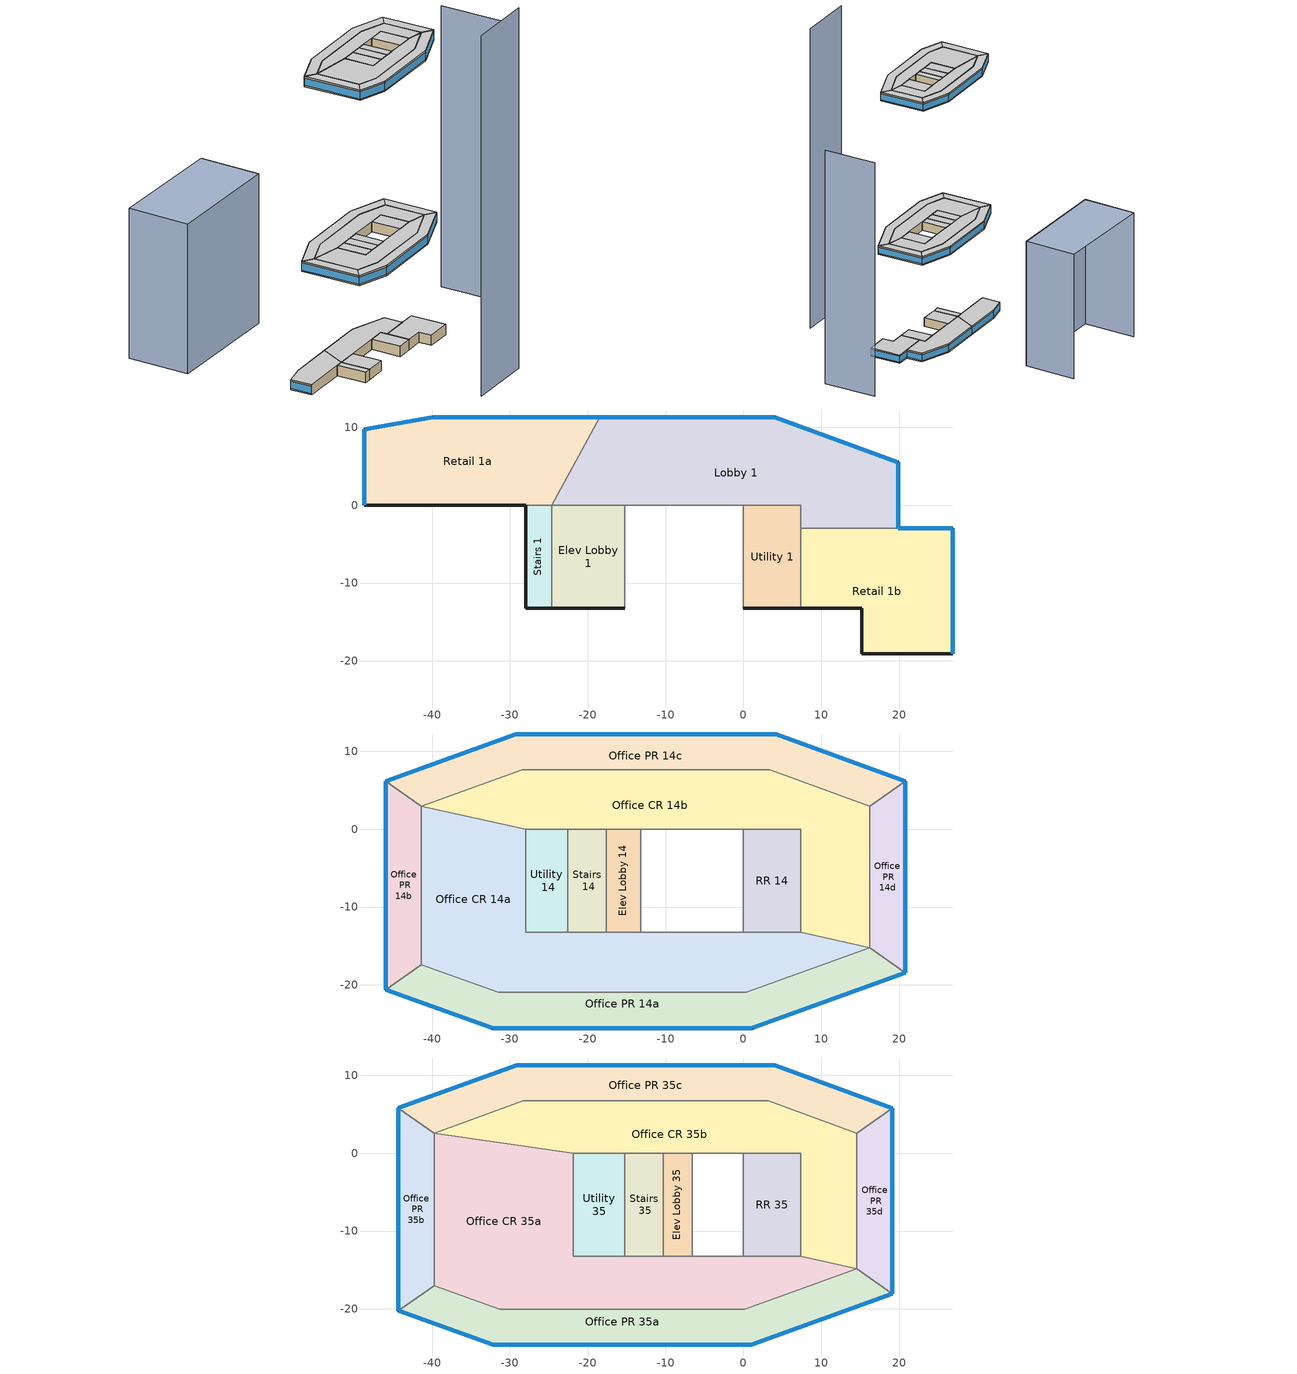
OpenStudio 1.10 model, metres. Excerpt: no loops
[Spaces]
Retail 1b
 floor ground (ExtSlabCarpet 4in ClimateZone 1-8): 26.89,-2.97 26.89,-19.11 15.21,-19.11 15.21,-13.26 7.38,-13.26 7.38,-2.97 z0
 wall outside: 7.38,-13.26 15.21,-13.26 15.21,-19.11 26.89,-19.11 26.89,-2.97 19.88,-2.97 z0:4.57
 wall to Utility 1: 7.38,-2.97 7.38,-13.26 z0:4.57
 wall to Lobby 1: 19.88,-2.97 7.38,-2.97 z0:4.57
 window: 26.89,-19.09 26.89,-3 z0.6:3.81; 26.86,-2.97 19.91,-2.97 z0.59:3.81
 ceiling adiabatic (Interior Ceiling): 26.89,-19.11 26.89,-2.97 7.38,-2.97 7.38,-13.26 15.21,-13.26 15.21,-19.11 z4.57
Stairs 1
 floor ground (ExtSlabCarpet 4in ClimateZone 1-8): -24.6,0 -24.6,-13.26 -27.98,-13.26 -27.98,0 z0
 wall outside (Interior Wall): -27.98,0 -27.98,-13.26 z0:4.57
 wall outside: -27.98,-13.26 -24.6,-13.26 z0:4.57
 wall to Retail 1a: -24.6,0 -27.98,0 z0:4.57
 wall to Elev Lobby 1: -24.6,-13.26 -24.6,0 z0:4.57
 ceiling adiabatic (Interior Ceiling): -24.6,-13.26 -24.6,0 -27.98,0 -27.98,-13.26 z4.57
Elev Lobby 1
 floor ground: -15.26,0 -15.26,-13.26 -24.6,-13.26 -24.6,0 z0
 wall outside: -24.6,-13.26 -15.26,-13.26 z0:4.57
 wall to Lobby 1: -15.26,0 -24.6,0 z0:4.57
 wall adiabatic (Interior Wall): -15.26,-13.26 -15.26,0 z0:4.57
 ceiling adiabatic (Interior Ceiling): -24.6,-13.26 -15.26,-13.26 -15.26,0 -24.6,0 z4.57
Utility 1
 floor ground: 7.38,0 7.38,-13.26 0,-13.26 0,0 z0
 wall outside: 0,-13.26 7.38,-13.26 z0:4.57
 wall adiabatic (Interior Wall): 0,0 0,-13.26 z0:4.57
 wall to Lobby 1: 7.38,-2.97 7.38,0 0,0 z0:4.57
 ceiling adiabatic (Interior Ceiling): 7.38,-13.26 7.38,0 0,0 0,-13.26 z4.57
Lobby 1
 floor ground: 4.01,11.33 19.88,5.51 19.88,-2.97 7.38,-2.97 7.38,0 -24.6,0 -18.49,11.33 z0
 wall outside: 19.88,-2.97 19.88,5.51 4.01,11.33 -18.49,11.33 z0:4.57
 wall adiabatic (Interior Wall): -15.26,0 0,0 z0:4.57
 wall to Retail 1a: -18.49,11.33 -24.6,0 z0:4.57
 window: 19.88,-2.95 19.88,5.49 z0.59:3.81; 3.98,11.33 -18.46,11.33 / 19.86,5.52 4.03,11.32 z0.6:3.81
 ceiling adiabatic (Interior Ceiling): 19.88,-2.97 19.88,5.51 4.01,11.33 -18.49,11.33 -24.6,0 7.38,0 7.38,-2.97 z4.57
Retail 1a
 floor ground: -18.49,11.33 -24.6,0 -48.72,0 -48.72,9.78 -39.9,11.33 z0
 wall outside: -18.49,11.33 -39.9,11.33 -48.72,9.78 -48.72,0 -27.98,0 z0:4.57
 window: -39.93,11.32 -48.69,9.79 / -48.72,9.76 -48.72,0.03 z0.59:3.81; -18.52,11.33 -39.88,11.33 z0.6:3.81
 ceiling adiabatic (Interior Ceiling): -24.6,0 -18.49,11.33 -39.9,11.33 -48.72,9.78 -48.72,0 z4.57
Office PR 14a
 floor adiabatic (Interior Floor): 16.22,-15.23 20.8,-18.44 1.16,-25.54 -32.3,-25.54 -45.97,-20.6 -41.4,-17.39 -31.5,-20.97 0.36,-20.97 z52.73
 wall outside: -45.97,-20.6 -32.3,-25.54 1.16,-25.54 20.8,-18.44 z52.73:57.3
 wall to Office PR 14b: -41.4,-17.39 -45.97,-20.6 z52.73:57.3
 wall to Office CR 14a: 16.22,-15.23 0.36,-20.97 -31.5,-20.97 -41.4,-17.39 z52.73:57.3
 wall to Office PR 14d: 20.8,-18.44 16.22,-15.23 z52.73:57.3
 window: -32.28,-25.54 1.14,-25.54 z53.34:56.54; -45.95,-20.6 -32.33,-25.53 / 1.19,-25.53 20.77,-18.45 z53.33:56.54
 ceiling adiabatic (Interior Ceiling): 1.16,-25.54 20.8,-18.44 16.22,-15.23 0.36,-20.97 -31.5,-20.97 -41.4,-17.39 -45.97,-20.6 -32.3,-25.54 z57.3
Office CR 14a
 floor adiabatic (Interior Floor): -41.4,2.98 -27.98,0 -27.98,-13.26 7.38,-13.26 16.22,-15.23 0.36,-20.97 -31.5,-20.97 -41.4,-17.39 z52.73
 wall to Office CR 14b: 16.22,-15.23 7.38,-13.26 / -27.98,0 -41.4,2.98 z52.73:57.3
 wall to Office PR 14b: -41.4,2.98 -41.4,-17.39 z52.73:57.3
 wall to Utility 14: -22.57,-13.26 -27.98,-13.26 -27.98,0 z52.73:57.3
 wall to Stairs 14: -17.62,-13.26 -22.57,-13.26 z52.73:57.3
 wall to Elev Lobby 14 (Interior Wall): -13.18,-13.26 -17.62,-13.26 z52.73:57.3
 wall to RR 14 (Interior Wall): 7.38,-13.26 0,-13.26 z52.73:57.3
 wall adiabatic (Interior Wall): 0,-13.26 -13.18,-13.26 z52.73:57.3
 ceiling adiabatic (Interior Ceiling): 0.36,-20.97 16.22,-15.23 7.38,-13.26 -27.98,-13.26 -27.98,0 -41.4,2.98 -41.4,-17.39 -31.5,-20.97 z57.3
Office PR 14b
 floor adiabatic (Interior Floor): -45.96,6.19 -41.4,2.98 -41.4,-17.39 -45.97,-20.6 z52.73
 wall outside: -45.96,6.19 -45.97,-20.6 z52.73:57.3
 wall to Office PR 14c: -41.4,2.98 -45.96,6.19 z52.73:57.3
 window: -45.96,6.17 -45.97,-20.57 z53.34:56.54
 ceiling adiabatic (Interior Ceiling): -45.97,-20.6 -41.4,-17.39 -41.4,2.98 -45.96,6.19 z57.3
Office PR 14d
 floor adiabatic (Interior Floor): 20.8,6.15 20.8,-18.44 16.22,-15.23 16.22,2.96 z52.73
 wall outside: 20.8,-18.44 20.8,6.15 z52.73:57.3
 wall to Office PR 14c: 20.8,6.15 16.22,2.96 z52.73:57.3
 wall to Office CR 14b: 16.22,2.96 16.22,-15.23 z52.73:57.3
 window: 20.8,-18.41 20.8,6.13 z53.34:56.54
 ceiling adiabatic (Interior Ceiling): 20.8,-18.44 20.8,6.15 16.22,2.96 16.22,-15.23 z57.3
Office CR 14b
 floor adiabatic (Interior Floor): 3.36,7.67 16.22,2.96 16.22,-15.23 7.38,-13.26 7.38,0 -27.98,0 -41.4,2.98 -28.45,7.67 z52.73
 wall to RR 14: 0,0 7.38,0 7.38,-13.26 z52.73:57.3
 wall adiabatic (Interior Wall): -13.18,0 0,0 z52.73:57.3
 wall to Elev Lobby 14: -17.62,0 -13.18,0 z52.73:57.3
 wall to Stairs 14: -22.57,0 -17.62,0 z52.73:57.3
 wall to Utility 14: -27.98,0 -22.57,0 z52.73:57.3
 wall to Office PR 14c: 16.22,2.96 3.36,7.67 -28.45,7.67 -41.4,2.98 z52.73:57.3
 ceiling adiabatic (Interior Ceiling): 16.22,-15.23 16.22,2.96 3.36,7.67 -28.45,7.67 -41.4,2.98 -27.98,0 7.38,0 7.38,-13.26 z57.3
Utility 14
 floor adiabatic (Interior Floor): -22.57,0 -22.57,-13.26 -27.98,-13.26 -27.98,0 z52.73
 wall to Stairs 14 (Interior Wall): -22.57,-13.26 -22.57,0 z52.73:57.3
 ceiling adiabatic (Interior Ceiling): -22.57,-13.26 -22.57,0 -27.98,0 -27.98,-13.26 z57.3
Stairs 14
 floor adiabatic (Interior Floor): -17.62,0 -17.62,-13.26 -22.57,-13.26 -22.57,0 z52.73
 wall to Elev Lobby 14 (Interior Wall): -17.62,-13.26 -17.62,0 z52.73:57.3
 ceiling adiabatic (Interior Ceiling): -17.62,-13.26 -17.62,0 -22.57,0 -22.57,-13.26 z57.3
Elev Lobby 14
 floor adiabatic (Interior Floor): -13.18,0 -13.18,-13.26 -17.62,-13.26 -17.62,0 z52.73
 wall adiabatic (Interior Wall): -13.18,-13.26 -13.18,0 z52.73:57.3
 ceiling adiabatic (Interior Ceiling): -17.62,-13.26 -13.18,-13.26 -13.18,0 -17.62,0 z57.3
RR 14
 floor adiabatic (Interior Wall): 7.38,0 7.38,-13.26 0,-13.26 0,0 z52.73
 wall adiabatic (Interior Wall): 0,0 0,-13.26 z52.73:57.3
 ceiling adiabatic (Interior Ceiling): 7.38,-13.26 7.38,0 0,0 0,-13.26 z57.3
Office PR 14c
 floor adiabatic (Interior Floor): 4.17,12.24 20.8,6.15 16.22,2.96 3.36,7.67 -28.45,7.67 -41.4,2.98 -45.96,6.19 -29.25,12.24 z52.73
 wall outside: 20.8,6.15 4.17,12.24 -29.25,12.24 -45.96,6.19 z52.73:57.3
 window: 4.15,12.24 -29.23,12.24 z53.34:56.54; -29.28,12.23 -45.94,6.2 / 20.77,6.16 4.19,12.23 z53.33:56.54
 ceiling adiabatic (Interior Ceiling): 16.22,2.96 20.8,6.15 4.17,12.24 -29.25,12.24 -45.96,6.19 -41.4,2.98 -28.45,7.67 3.36,7.67 z57.3
Office PR 35a
 floor adiabatic (Interior Floor): 14.58,-14.85 19.15,-18.06 1,-24.63 -32.14,-24.63 -44.33,-20.22 -39.76,-17.01 -31.34,-20.05 0.2,-20.05 z135.03
 wall outside: -44.33,-20.22 -32.14,-24.63 1,-24.63 19.15,-18.06 z135.03:139.6
 wall to Office PR 35b: -39.76,-17.01 -44.33,-20.22 z135.03:139.6
 wall to Office CR 35a: 14.58,-14.85 0.2,-20.05 -31.34,-20.05 -39.76,-17.01 z135.03:139.6
 wall to Office PR 35d: 19.15,-18.06 14.58,-14.85 z135.03:139.6
 window: -32.12,-24.63 0.98,-24.63 / 1.03,-24.62 19.13,-18.07 / -44.31,-20.22 -32.17,-24.62 z135.63:138.84
 ceiling adiabatic (Interior Ceiling): 1,-24.63 19.15,-18.06 14.58,-14.85 0.2,-20.05 -31.34,-20.05 -39.76,-17.01 -44.33,-20.22 -32.14,-24.63 z139.6
Office PR 35b
 floor adiabatic (Interior Floor): -44.33,5.81 -39.76,2.6 -39.76,-17.01 -44.33,-20.22 z135.03
 wall outside: -44.33,5.81 -44.33,-20.22 z135.03:139.6
 wall to Office PR 35c: -39.76,2.6 -44.33,5.81 z135.03:139.6
 wall to Office CR 35a: -39.76,-17.01 -39.76,2.6 z135.03:139.6
 window: -44.33,5.78 -44.33,-20.19 z135.63:138.84
 ceiling adiabatic (Interior Ceiling): -44.33,-20.22 -39.76,-17.01 -39.76,2.6 -44.33,5.81 z139.6
Office CR 35a
 floor adiabatic (Interior Floor): -39.76,2.6 -21.86,0 -21.86,-13.26 7.38,-13.26 14.58,-14.85 0.2,-20.05 -31.34,-20.05 -39.76,-17.01 z135.03
 wall to Utility 35: -15.25,-13.26 -21.86,-13.26 -21.86,0 z135.03:139.6
 wall to Stairs 35: -10.3,-13.26 -15.25,-13.26 z135.03:139.6
 wall to Elev Lobby 35 (Interior Wall): -6.56,-13.26 -10.3,-13.26 z135.03:139.6
 wall to Office CR 35b: 14.58,-14.85 7.38,-13.26 / -21.86,0 -39.76,2.6 z135.03:139.6
 wall adiabatic (Interior Wall): 0,-13.26 -6.56,-13.26 z135.03:139.6
 wall to RR 35 (Interior Wall): 7.38,-13.26 0,-13.26 z135.03:139.6
 ceiling adiabatic (Interior Ceiling): 0.2,-20.05 14.58,-14.85 7.38,-13.26 -21.86,-13.26 -21.86,0 -39.76,2.6 -39.76,-17.01 -31.34,-20.05 z139.6
Office PR 35d
 floor adiabatic (Interior Floor): 19.15,5.78 19.15,-18.06 14.58,-14.85 14.58,2.59 z135.03
 wall outside: 19.15,-18.06 19.15,5.78 z135.03:139.6
 wall to Office CR 35b: 14.58,2.59 14.58,-14.85 z135.03:139.6
 wall to Office PR 35c: 19.15,5.78 14.58,2.59 z135.03:139.6
 window: 19.15,-18.04 19.15,5.75 z135.63:138.84
 ceiling adiabatic (Interior Ceiling): 19.15,-18.06 19.15,5.78 14.58,2.59 14.58,-14.85 z139.6
Office CR 35b
 floor adiabatic (Interior Floor): 3.2,6.76 14.58,2.59 14.58,-14.85 7.38,-13.26 7.38,0 -21.86,0 -39.76,2.6 -28.29,6.76 z135.03
 wall to RR 35: 0,0 7.38,0 7.38,-13.26 z135.03:139.6
 wall adiabatic (Interior Wall): -6.56,0 0,0 z135.03:139.6
 wall to Elev Lobby 35: -10.3,0 -6.56,0 z135.03:139.6
 wall to Stairs 35 (Interior Wall): -15.25,0 -10.3,0 z135.03:139.6
 wall to Office PR 35c: 14.58,2.59 3.2,6.76 -28.29,6.76 -39.76,2.6 z135.03:139.6
 wall to Utility 35 (Interior Wall): -21.86,0 -15.25,0 z135.03:139.6
 ceiling adiabatic (Interior Ceiling): 14.58,-14.85 14.58,2.59 3.2,6.76 -28.29,6.76 -39.76,2.6 -21.86,0 -10.31,0 -10.3,0 7.38,0 7.38,-13.26 z139.6
Utility 35
 floor adiabatic (Interior Floor): -21.86,0 -15.25,-0.01 -15.25,-13.26 -21.86,-13.26 z135.03
 wall to Stairs 35: -15.25,-13.26 -15.25,-0.01 z135.03:139.6
 ceiling adiabatic (Interior Ceiling): -15.25,-13.26 -15.25,-0.01 -21.86,0 -21.86,-13.26 z139.6
Stairs 35
 floor adiabatic (Interior Floor): -10.3,0 -10.3,-13.26 -15.25,-13.26 -15.25,-0.01 z135.03
 wall outside: -10.3,0,139.6 -10.3,0,135.03 -10.31,0,139.6
 wall to Elev Lobby 35: -10.3,-13.26 -10.3,0 z135.03:139.6
 ceiling adiabatic (Interior Ceiling): -10.3,-13.26 -10.3,0 -15.25,-0.01 -15.25,-13.26 z139.6
Elev Lobby 35
 floor adiabatic (Interior Floor): -6.56,0 -6.56,-13.26 -10.3,-13.26 -10.3,0 z135.03
 wall adiabatic (Interior Wall): -6.56,-13.26 -6.56,0 z135.03:139.6
 ceiling adiabatic (Interior Ceiling): -10.3,-13.26 -6.56,-13.26 -6.56,0 -10.3,0 z139.6
RR 35
 floor adiabatic (Interior Floor): 0,0 7.38,0 7.38,-13.26 0,-13.26 z135.03
 wall adiabatic (Interior Wall): 0,0 0,-13.26 z135.03:139.6
 ceiling adiabatic (Interior Ceiling): 7.38,-13.26 7.38,0 0,0 0,-13.26 z139.6
Office PR 35c
 floor adiabatic (Interior Floor): 4.01,11.33 19.15,5.78 14.58,2.59 3.2,6.76 -28.29,6.76 -39.76,2.6 -44.33,5.81 -29.09,11.33 z135.03
 wall outside: 19.15,5.78 4.01,11.33 -29.09,11.33 -44.33,5.81 z135.03:139.6
 window: 3.98,11.33 -29.07,11.33 / -29.12,11.32 -44.31,5.82 / 19.13,5.79 4.03,11.32 z135.63:138.84
 ceiling adiabatic (Interior Ceiling): 14.58,2.59 19.15,5.78 4.01,11.33 -29.09,11.33 -44.33,5.81 -39.76,2.6 -28.29,6.76 3.2,6.76 z139.6
shading: -15.45,-59.95 14.32,-60.19 z0:161.54; 64.48,-23.1 64.48,4.54 z0:125.88; -0.64,78.89 -1.59,51.66 / -1.59,51.66 -56.53,53.09 / -56.53,53.09 -55.56,80.82 z0:67.06; -55.56,80.82 -0.64,78.89 -1.59,51.66 -56.53,53.09 z67.06
[Building]
Building 1: North Axis {deg}=45; Nominal Floor to Floor Height {m}=3; Space Type=90.1-2007 - Office - OpenOffice; Default Construction Set=90.1-2007 - CZ5 - Office; Default Schedule Set=90.1-2007 - Office - OpenOffice Schedule Set; Standards Building Type=Office
[ClimateZones]
Climate Zone Institution Name 1=ASHRAE; Climate Zone Document Name 1=ANSI/ASHRAE Standard 169; Climate Zone Document Year 1=2006; Climate Zone Value 1=5B; Climate Zone Institution Name 2=CEC; Climate Zone Document Name 2=California Climate Zone Descriptions; Climate Zone Document Year 2=1995
[Site]
Denver Intl Ap: Latitude {deg}=39.83; Longitude {deg}=-104.65; Time Zone {hr}=-7; Elevation {m}=1650
[SizingPeriod:DesignDay] Sky Clearness=0; Rain Indicator=0; Snow Indicator=0; Day of Month=21; Daylight Saving Time Indicator=0; Dry-Bulb Temperature Range Modifier Type=DefaultMultipliers
Name | Maximum Dry-Bulb Temperature {C} | Daily Dry-Bulb Temperature Range {deltaC} | Humidity Indicating Conditions at Maximum Dry-Bulb {BasedOnField A3} | Barometric Pressure {Pa} | Wind Speed {m/s} | Wind Direction {deg} | Month | Day Type | Humidity Indicating Type | Solar Model Indicator | ASHRAE Taub | ASHRAE Taud
Denver Centennial  Golden   N Ann Hum_n 99.6% Condns DP=>MCDB | -10.9 | 0 | -21.6 | 81198 | 3 | 340 | 12 | WinterDesignDay | Dewpoint | ASHRAEClearSky
Denver Centennial  Golden   N Ann Clg .4% Condns WB=>MDB | 27.3 | 15.2 | 18.4 | 81198 | 4.9 | 0 | 7 | SummerDesignDay | Wetbulb | ASHRAETau | 0.424 | 2.025
Denver Centennial  Golden   N Ann Htg Wind 99.6% Condns WS=>MCDB | 3.9 | 0 | 3.9 | 81198 | 12.2 | 340 | 12 | WinterDesignDay | Wetbulb | ASHRAEClearSky
Denver Centennial  Golden   N Ann Clg .4% Condns Enth=>MDB | 27.3 | 15.2 | 59700 | 81198 | 4.9 | 0 | 7 | SummerDesignDay | Enthalpy | ASHRAETau | 0.424 | 2.025
Denver Centennial  Golden   N Ann Htg 99.6% Condns DB | -18.8 | 0 | -18.8 | 81198 | 3 | 340 | 12 | WinterDesignDay | Wetbulb | ASHRAEClearSky
Denver Centennial  Golden   N Ann Clg .4% Condns DB=>MWB | 33 | 15.2 | 15.7 | 81198 | 4.9 | 0 | 7 | SummerDesignDay | Wetbulb | ASHRAETau | 0.424 | 2.025
Denver Centennial  Golden   N Ann Clg .4% Condns DP=>MDB | 20.2 | 15.2 | 16.1 | 81198 | 4.9 | 0 | 7 | SummerDesignDay | Dewpoint | ASHRAETau | 0.424 | 2.025
Denver Intl Ap Ann Clg .4% Condns WB=>MDB | 27.3 | 15.2 | 18.3 | 83011 | 4.2 | 80 | 7 | SummerDesignDay | Wetbulb | ASHRAETau | 0.424 | 2.012
Denver Intl Ap Ann Htg Wind 99.6% Condns WS=>MCDB | 1.8 | 0 | 1.8 | 83011 | 14.1 | 160 | 12 | WinterDesignDay | Wetbulb | ASHRAEClearSky
Denver Intl Ap Ann Clg .4% Condns DP=>MDB | 19.9 | 15.2 | 16 | 83011 | 4.2 | 80 | 7 | SummerDesignDay | Dewpoint | ASHRAETau | 0.424 | 2.012
Denver Intl Ap Ann Htg 99.6% Condns DB | -17.4 | 0 | -17.4 | 83011 | 3.3 | 160 | 12 | WinterDesignDay | Wetbulb | ASHRAEClearSky
Denver Intl Ap Ann Clg .4% Condns Enth=>MDB | 27 | 15.2 | 58300 | 83011 | 4.2 | 80 | 7 | SummerDesignDay | Enthalpy | ASHRAETau | 0.424 | 2.012
Denver Intl Ap Ann Clg .4% Condns DB=>MWB | 34.6 | 15.2 | 15.7 | 83011 | 4.2 | 80 | 7 | SummerDesignDay | Wetbulb | ASHRAETau | 0.424 | 2.012
Denver Intl Ap Ann Hum_n 99.6% Condns DP=>MCDB | -11.7 | 0 | -21.5 | 83011 | 3.3 | 160 | 12 | WinterDesignDay | Dewpoint | ASHRAEClearSky
[DefaultSurfaceConstructions]
Name | Floor Construction | Wall Construction | Roof Ceiling Construction
ASHRAE 90.1 Const 5B; ASHRAE 90.1 Const 5B 2 | ExtSlabCarpet 4in ClimateZone 1-8 | 90.1-2007 Nonres 5B Ext Wall Steel-Framed | 90.1-2007 Nonres 5B Roof IEAD
Default Surface Constructions 263 | Interior Floor | Interior Wall | Interior Ceiling
[Construction]
ExtSlabCarpet 4in ClimateZone 1-8: MAT-CC05 4 HW CONCRETE, CP02 CARPET PAD
Interior Floor: F16 Acoustic tile, F05 Ceiling air space resistance, M11 100mm lightweight concrete, CP02 CARPET PAD 1
Interior Wall: G01a 19mm gypsum board, F04 Wall air space resistance, G01a 19mm gypsum board
Interior Ceiling: M11 100mm lightweight concrete, F05 Ceiling air space resistance, F16 Acoustic tile
Exterior Door: F08 Metal surface, I01 25mm insulation board
Interior Window: Clear 3mm
90.1-2007 Nonres 5B Roof IEAD: Roof Membrane, Roof Insulation [14], Metal Decking
90.1-2007 Nonres 5B Ext Wall Steel-Framed: MAT-SHEATH, Wall Insulation [10], 1/2IN Gypsum
90.1-2007 Nonres 5B Window Metal framing curtainwall-storefront: Proposed Glz
[Material] Thermal Absorptance=0.9
Name | Roughness | Thickness {m} | Conductivity {W/m-K} | Density {kg/m3} | Specific Heat {J/kg-K} | Solar Absorptance | Visible Absorptance
MAT-CC05 4 HW CONCRETE | Rough | 0.1016 | 1.311 | 2240 | 836.8 | 0.85 | 0.85
1/2IN Gypsum | Smooth | 0.0127 | 0.16 | 784.9 | 830 | 0.4 | 0.4
Roof Membrane | VeryRough | 0.0095 | 0.16 | 1121.29 | 1460 | 0.7 | 0.7
Metal Decking | MediumSmooth | 0.0015 | 45.006 | 7680 | 418.4 | 0.6 | 0.7
F16 Acoustic tile | MediumSmooth | 0.0191 | 0.06 | 368 | 590 | 0.3 | 0.3
M11 100mm lightweight concrete | MediumRough | 0.1016 | 0.53 | 1280 | 840 | 0.5 | 0.5
G01a 19mm gypsum board | MediumSmooth | 0.019 | 0.16 | 800 | 1090 | 0.4 | 0.4
F08 Metal surface | Smooth | 0.0008 | 45.28 | 7824 | 500 | 0.7 | 0.7
I01 25mm insulation board | MediumRough | 0.0254 | 0.03 | 43 | 1210 | 0.6 | 0.6
Roof Insulation [14] | MediumRough | 0.167335 | 0.049 | 265 | 836.8 | 0.7 | 0.7
Wall Insulation [10] | MediumRough | 0.0971136 | 0.045 | 265 | 836.8 | 0.7 | 0.7
[Material:NoMass] Roughness=Smooth; Thermal Resistance {m2-K/W}=0.1; Thermal Absorptance=0.9
Name | Solar Absorptance | Visible Absorptance
CP02 CARPET PAD; CP02 CARPET PAD 1 | 0.8 | 0.8
MAT-SHEATH | 0.7 | 0.7
[Material:AirGap]
Name | Thermal Resistance {m2-K/W}
F05 Ceiling air space resistance | 0.18
F04 Wall air space resistance | 0.15
[WindowMaterial:Glazing]
Clear 3mm: Optical Data Type=SpectralAverage; Thickness {m}=0.003; Solar Transmittance at Normal Incidence=0.837; Front Side Solar Reflectance at Normal Incidence=0.075; Back Side Solar Reflectance at Normal Incidence=0; Visible Transmittance at Normal Incidence=0.898; Front Side Visible Reflectance at Normal Incidence=0.081; Back Side Visible Reflectance at Normal Incidence=0; Infrared Transmittance at Normal Incidence=0; Front Side Infrared Hemispherical Emissivity=0.84; Back Side Infrared Hemispherical Emissivity=0.84; Conductivity {W/m-K}=0.9; Dirt Correction Factor for Solar and Visible Transmittance=1; Solar Diffusing=No
[DefaultConstructionSet]
90.1-2007 - CZ5 - Office: Default Exterior Surface Constructions=ASHRAE 90.1 Const 5B 2; Default Interior Surface Constructions=Default Surface Constructions 263; Default Ground Contact Surface Constructions=ASHRAE 90.1 Const 5B; Default Exterior SubSurface Constructions=Window 2; Default Interior SubSurface Constructions=Default Sub Surface Constructions 176
[WindowMaterial:SimpleGlazingSystem]
Proposed Glz: U-Factor {W/m2-K}=1.41957; Solar Heat Gain Coefficient=0.33; Visible Transmittance=0.42
[DefaultSubSurfaceConstructions]
Name | Fixed Window Construction | Door Construction | Tubular Daylight Dome Construction | Tubular Daylight Diffuser Construction
Default Sub Surface Constructions 176
Window 2 | 90.1-2007 Nonres 5B Window Metal framing curtainwall-storefront | Exterior Door | Interior Window | Interior Window
[DesignSpecification:OutdoorAir] Outdoor Air Method=Sum
Name | Outdoor Air Flow per Floor Area {m3/s-m2} | Outdoor Air Flow per Person {m3/s-person} | Outdoor Air Flow Rate {m3/s}
90.1-2007 - Office - Restroom Ventilation; 90.1-2007 - Office - Stair Ventilation | 0.0003048
90.1-2007 - Office - OpenOffice Ventilation; 90.1-2007 - Office - Lobby Ventilation | 0.0003048 | 0.00873103 | 0
90.1-2007 - Office - Elec/MechRoom Ventilation | 0.0006096
[ThermostatSetpoint:DualSetpoint]
Name | Heating Setpoint Temperature Schedule | Cooling Setpoint Temperature Schedule
Thermostat Setpoint Dual Setpoint 1; Thermostat Setpoint Dual Setpoint 2; Thermostat Setpoint Dual Setpoint 3; Thermostat Setpoint Dual Setpoint 4; Thermostat Setpoint Dual Setpoint 5; Thermostat Setpoint Dual Setpoint 6; Thermostat Setpoint Dual Setpoint 7; Thermostat Setpoint Dual Setpoint 8; Thermostat Setpoint Dual Setpoint 9; Thermostat Setpoint Dual Setpoint 10; Thermostat Setpoint Dual Setpoint 11; Thermostat Setpoint Dual Setpoint 12; Thermostat Setpoint Dual Setpoint 13; Thermostat Setpoint Dual Setpoint 14; Thermostat Setpoint Dual Setpoint 15; Thermostat Setpoint Dual Setpoint 16; Thermostat Setpoint Dual Setpoint 19; Thermostat Setpoint Dual Setpoint 20 | Large Office HtgSetp | Large Office ClgSetp
Thermostat Setpoint Dual Setpoint 17; Thermostat Setpoint Dual Setpoint 18 | Retail HtgSetp | Retail ClgSetp
Thermostat Setpoint Dual Setpoint 24; Thermostat Setpoint Dual Setpoint 25; Thermostat Setpoint Dual Setpoint 26 | Large Office HtgSetp | Data ClgSetp
[BuildingStory] Nominal Z Coordinate {m}=0; Nominal Floor to Floor Height {m}=4.572
Building Story 1; Building Story 2; Building Story 4
[Space] Default Construction Set=90.1-2007 - CZ5 - Office
Name | Space Type | Building Story | Thermal Zone
Retail 1b | 90.1-2007 - Office - Lobby | Building Story 1 | Thermal Zone: Retail 1b
Stairs 1 | 90.1-2007 - Office - Stair | Building Story 1 | Thermal Zone: Stairs 1
Elev Lobby 1 | 90.1-2007 - Office - Lobby | Building Story 1 | Thermal Zone: Elev Lobby 1
Utility 1 | 90.1-2007 - Office - Elec/MechRoom | Building Story 1 | Thermal Zone: Utility 1
Lobby 1 | 90.1-2007 - Office - Lobby | Building Story 1 | Thermal Zone: Lobby 1
Retail 1a | 90.1-2007 - Office - Lobby | Building Story 1 | Thermal Zone: Retail 1a
Office PR 14a |  | Building Story 2 | Thermal Zone: Office PR 14a
Office CR 14a |  | Building Story 2 | Thermal Zone: Office CR 14a
Office PR 14b |  | Building Story 2 | Thermal Zone: Office PR 14b
Office PR 14d |  | Building Story 2 | Thermal Zone: Office PR 14d
Office CR 14b |  | Building Story 2 | Thermal Zone: Office CR 14b
Utility 14 | 90.1-2007 - Office - Elec/MechRoom | Building Story 2 | Thermal Zone: Utility 14
Stairs 14 | 90.1-2007 - Office - Stair | Building Story 2 | Thermal Zone: Stairs 14
Elev Lobby 14 | 90.1-2007 - Office - Lobby | Building Story 2 | Thermal Zone: Elev Lobby 14
RR 14 | 90.1-2007 - Office - Restroom | Building Story 2 | Thermal Zone: RR 14
Office PR 14c |  | Building Story 2 | Thermal Zone: Office PR 14c
Office PR 35a |  | Building Story 4 | Thermal Zone: Office PR 35a
Office PR 35b |  | Building Story 4 | Thermal Zone: Office PR 35b
Office CR 35a |  | Building Story 4 | Thermal Zone: Office CR 35a
Office PR 35d |  | Building Story 4 | Thermal Zone: Office PR 35d
Office CR 35b |  | Building Story 4 | Thermal Zone: Office CR 35b
Utility 35 | 90.1-2007 - Office - Elec/MechRoom | Building Story 4 | Thermal Zone: Utility 35
Stairs 35 | 90.1-2007 - Office - Stair | Building Story 4 | Thermal Zone: Stairs 35
Elev Lobby 35 | 90.1-2007 - Office - Lobby | Building Story 4 | Thermal Zone: Elev Lobby 35
RR 35 | 90.1-2007 - Office - Restroom | Building Story 4 | Thermal Zone: RR 35
Office PR 35c |  | Building Story 4 | Thermal Zone: Office PR 35c
[DefaultScheduleSet] Hours of Operation Schedule=Large Office Bldg Occ; Number of People Schedule=Large Office Bldg Occ; People Activity Level Schedule=Large Office Activity; Lighting Schedule=Large Office Bldg Light; Electric Equipment Schedule=Large Office Bldg Equip; Infiltration Schedule=Large Office Infil Quarter On
90.1-2007 - Office - Lobby Schedule Set; 90.1-2007 - Office - Elec/MechRoom Schedule Set; 90.1-2007 - Office - OpenOffice Schedule Set; 90.1-2007 - Office - Stair Schedule Set; 90.1-2007 - Office - Restroom Schedule Set
[SpaceType] Standards Building Type=Office
Name | Default Schedule Set | Design Specification Outdoor Air Object | Standards Space Type
90.1-2007 - Office - Restroom | 90.1-2007 - Office - Restroom Schedule Set | 90.1-2007 - Office - Restroom Ventilation | Restroom
90.1-2007 - Office - OpenOffice | 90.1-2007 - Office - OpenOffice Schedule Set | 90.1-2007 - Office - OpenOffice Ventilation | OpenOffice
90.1-2007 - Office - Lobby | 90.1-2007 - Office - Lobby Schedule Set | 90.1-2007 - Office - Lobby Ventilation | Lobby
90.1-2007 - Office - Stair | 90.1-2007 - Office - Stair Schedule Set | 90.1-2007 - Office - Stair Ventilation | Stair
90.1-2007 - Office - Elec/MechRoom | 90.1-2007 - Office - Elec/MechRoom Schedule Set | 90.1-2007 - Office - Elec/MechRoom Ventilation | Elec/MechRoom
[People]
Name | People Definition | Space or SpaceType | Number of People Schedule | Activity Level Schedule
90.1-2007 - Office - Restroom People | 90.1-2007 - Office - Restroom People Definition | 90.1-2007 - Office - Restroom
90.1-2007 - Office - OpenOffice People | 90.1-2007 - Office - OpenOffice People Definition | 90.1-2007 - Office - OpenOffice | Large Office Bldg Occ | Large Office Activity
90.1-2007 - Office - Lobby People | 90.1-2007 - Office - Lobby People Definition | 90.1-2007 - Office - Lobby | Large Office Bldg Occ | Large Office Activity
[People:Definition] Number of People Calculation Method=People/Area; Fraction Radiant=0.3
Name | People per Space Floor Area {person/m2}
90.1-2007 - Office - Restroom People Definition; 90.1-2007 - Office - Lobby People Definition | 0.107639
90.1-2007 - Office - OpenOffice People Definition | 0.0565105
[Lights]
Name | Lights Definition | Space or SpaceType | Schedule | Fraction Replaceable | Multiplier
90.1-2007 - Office - Restroom Lights | 90.1-2007 - Office - Restroom Lights Definition | 90.1-2007 - Office - Restroom
90.1-2007 - Office - OpenOffice Lights | 90.1-2007 - Office - OpenOffice Lights Definition | 90.1-2007 - Office - OpenOffice | Large Office Bldg Light
90.1-2007 - Office - Lobby Lights | 90.1-2007 - Office - Lobby Lights Definition | 90.1-2007 - Office - Lobby | Lobby Light
90.1-2007 - Office - Stair Lights | 90.1-2007 - Office - Stair Lights Definition | 90.1-2007 - Office - Stair | Large Office Bldg Light | 1 | 1
90.1-2007 - Office - Elec/MechRoom Lights | 90.1-2007 - Office - Elec/MechRoom Lights Definition | 90.1-2007 - Office - Elec/MechRoom | Large Office Bldg Light
[Lights:Definition] Design Level Calculation Method=Watts/Area
90.1-2007 - Office - Restroom Lights Definition: Watts per Space Floor Area {W/m2}=9.68752
90.1-2007 - Office - OpenOffice Lights Definition: Watts per Space Floor Area {W/m2}=11.8403; Fraction Radiant=0; Fraction Visible=0; Return Air Fraction=0
90.1-2007 - Office - Lobby Lights Definition: Watts per Space Floor Area {W/m2}=13.9931
90.1-2007 - Office - Stair Lights Definition: Watts per Space Floor Area {W/m2}=6.45835
90.1-2007 - Office - Elec/MechRoom Lights Definition: Watts per Space Floor Area {W/m2}=16.1459
[ElectricEquipment]
Name | Electric Equipment Definition | Space or SpaceType | Schedule
90.1-2007 - Office - Restroom Electric Equipment | 90.1-2007 - Office - Restroom Electric Equipment Definition | 90.1-2007 - Office - Restroom | Large Office Bldg Equip
90.1-2007 - Office - OpenOffice Electric Equipment | 90.1-2007 - Office - OpenOffice Electric Equipment Definition | 90.1-2007 - Office - OpenOffice | Large Office Bldg Equip
90.1-2007 - Office - Lobby Electric Equipment | 90.1-2007 - Office - Lobby Electric Equipment Definition | 90.1-2007 - Office - Lobby | Large Office Bldg Equip
90.1-2007 - Office - Elec/MechRoom Electric Equipment | 90.1-2007 - Office - Elec/MechRoom Electric Equipment Definition | 90.1-2007 - Office - Elec/MechRoom | Data Rm  Equip
[ElectricEquipment:Definition] Design Level Calculation Method=Watts/Area
Name | Watts per Space Floor Area {W/m2} | Fraction Radiant
90.1-2007 - Office - Restroom Electric Equipment Definition; 90.1-2007 - Office - Lobby Electric Equipment Definition | 0.753474
90.1-2007 - Office - OpenOffice Electric Equipment Definition | 10.7639
90.1-2007 - Office - Elec/MechRoom Electric Equipment Definition | 32.2917 | 0
[SpaceInfiltration:DesignFlowRate] Flow per Space Floor Area {m3/s-m2}=0
Name | Space or SpaceType | Schedule | Design Flow Rate Calculation Method | Flow per Exterior Surface Area {m3/s-m2} | Air Changes per Hour {1/hr} | Constant Term Coefficient | Design Flow Rate {m3/s}
90.1-2007 - Office - Restroom Infiltration | 90.1-2007 - Office - Restroom | Large Office Infil Quarter On | AirChanges/Hour | 0.000226568 | 0.3 | 1
90.1-2007 - Office - OpenOffice Infiltration | 90.1-2007 - Office - OpenOffice | Large Office Infil Quarter On | AirChanges/Hour | 0.000226568 | 0.3
90.1-2007 - Office - Lobby Infiltration | 90.1-2007 - Office - Lobby | Large Office Infil Quarter On | AirChanges/Hour | 0.000226568 | 0.3
90.1-2007 - Office - Stair Infiltration | 90.1-2007 - Office - Stair |  |  | 0
90.1-2007 - Office - Elec/MechRoom Infiltration | 90.1-2007 - Office - Elec/MechRoom |  |  | 0 | 0 | 1 | 0
[ThermalZone] Use Ideal Air Loads=No
Thermal Zone: Office PR 14d: Multiplier=20; Thermostat=Thermostat Setpoint Dual Setpoint 12
Thermal Zone: Office PR 14b: Multiplier=20; Thermostat=Thermostat Setpoint Dual Setpoint 10
Thermal Zone: Office PR 35d: Multiplier=7; Thermostat=Thermostat Setpoint Dual Setpoint 16
Thermal Zone: Utility 1: Thermostat=Thermostat Setpoint Dual Setpoint 24
Thermal Zone: Stairs 1; Thermal Zone: Stairs 35; Thermal Zone: Stairs 14: 
Thermal Zone: RR 35: Multiplier=7; Thermostat=Thermostat Setpoint Dual Setpoint 20
Thermal Zone: Office PR 35b: Multiplier=7; Thermostat=Thermostat Setpoint Dual Setpoint 14
Thermal Zone: Elev Lobby 14: Multiplier=20; Thermostat=Thermostat Setpoint Dual Setpoint 2; Zone Inside Convection Algorithm=TARP; Zone Outside Convection Algorithm=TARP
Thermal Zone: Office CR 14b: Multiplier=20; Thermostat=Thermostat Setpoint Dual Setpoint 6
Thermal Zone: Office PR 35a: Multiplier=7; Thermostat=Thermostat Setpoint Dual Setpoint 13
Thermal Zone: Lobby 1: Thermostat=Thermostat Setpoint Dual Setpoint 4
Thermal Zone: Office CR 35b: Multiplier=7; Thermostat=Thermostat Setpoint Dual Setpoint 8
Thermal Zone: Utility 14: Multiplier=20; Thermostat=Thermostat Setpoint Dual Setpoint 25
Thermal Zone: Retail 1a: Thermostat=Thermostat Setpoint Dual Setpoint 17
Thermal Zone: RR 14: Multiplier=20; Thermostat=Thermostat Setpoint Dual Setpoint 19
Thermal Zone: Utility 35: Multiplier=7; Thermostat=Thermostat Setpoint Dual Setpoint 26
Thermal Zone: Elev Lobby 1: Thermostat=Thermostat Setpoint Dual Setpoint 1
Thermal Zone: Office CR 14a: Multiplier=20; Thermostat=Thermostat Setpoint Dual Setpoint 5
Thermal Zone: Retail 1b: Thermostat=Thermostat Setpoint Dual Setpoint 18
Thermal Zone: Office PR 14a: Multiplier=20; Thermostat=Thermostat Setpoint Dual Setpoint 9
Thermal Zone: Office PR 14c: Multiplier=20; Thermostat=Thermostat Setpoint Dual Setpoint 11
Thermal Zone: Office PR 35c: Multiplier=7; Thermostat=Thermostat Setpoint Dual Setpoint 15
Thermal Zone: Elev Lobby 35: Multiplier=7; Thermostat=Thermostat Setpoint Dual Setpoint 3
Thermal Zone: Office CR 35a: Multiplier=7; Thermostat=Thermostat Setpoint Dual Setpoint 7
[Sizing:Zone] Zone Cooling Design Supply Air Temperature {C}=14; Zone Heating Design Supply Air Temperature {C}=40; Zone Cooling Design Supply Air Humidity Ratio {kg-H2O/kg-air}=0.0085; Zone Heating Design Supply Air Humidity Ratio {kg-H2O/kg-air}=0.008; Heating Design Air Flow Method=DesignDay
Name | Cooling Design Air Flow Rate {m3/s} | Heating Maximum Air Flow per Zone Floor Area {m3/s-m2}
Thermal Zone: Stairs 1 | 0.0471947 | 0.002032
Thermal Zone: Stairs 35; Thermal Zone: Stairs 14
[HeatExchanger:AirToAir:SensibleAndLatent] Availability Schedule=Always On Discrete 1; Nominal Supply Air Flow Rate {m3/s}=autosize; Sensible Effectiveness at 100% Heating Air Flow=0.76; Latent Effectiveness at 100% Heating Air Flow=0.68; Sensible Effectiveness at 75% Heating Air Flow=0.81; Latent Effectiveness at 75% Heating Air Flow=0.73; Sensible Effectiveness at 100% Cooling Air Flow=0.76; Latent Effectiveness at 100% Cooling Air Flow=0.68; Sensible Effectiveness at 75% Cooling Air Flow=0.81; Latent Effectiveness at 75% Cooling Air Flow=0.73; Nominal Electric Power {W}=0; Supply Air Outlet Temperature Control=Yes; Heat Exchanger Type=Rotary; Frost Control Type=MinimumExhaustTemperature; Threshold Temperature {C}=1.7; Economizer Lockout=Yes
Heat Exchanger Air To Air Sensible And Latent; Heat Exchanger Air To Air Sensible And Latent 1; Heat Exchanger Air To Air Sensible And Latent 2; Heat Exchanger Air To Air Sensible And Latent 3
[Schedule:Ruleset]
Name | Default Day Schedule | Summer Design Day Schedule | Winter Design Day Schedule
Data Rm  Equip | Office Bldg Equip Default Schedule | Office Bldg Equip Summer Design Day | Office Bldg Equip Winter Design Day
Large Office Bldg Light | Large Office Bldg Light Default Schedule | Large Office Bldg Light Summer Design Day | Large Office Bldg Light Winter Design Day
Large Office Bldg Occ | Large Office Bldg Occ Default Schedule | Large Office Bldg Occ Summer Design Day | Large Office Bldg Occ Winter Design Day
Large Office Activity | Large Office Activity Default Schedule | Large Office Activity Summer Design Day | Large Office Activity Winter Design Day
Large Office Infil Quarter On | Large Office Infil Quarter On Default Schedule | Large Office Infil Quarter On Summer Design Day | Large Office Infil Quarter On Winter Design Day
Large Office Bldg Equip | Large Office Bldg Equip Default Schedule | Large Office Bldg Equip Summer Design Day | Large Office Bldg Equip Winter Design Day
Large Office HtgSetp | Large Office HtgSetp Default Schedule | Large Office HtgSetp Summer Design Day | Large Office HtgSetp Winter Design Day
Large Office ClgSetp | Large Office ClgSetp Default Schedule | Large Office ClgSetp Summer Design Day | Large Office ClgSetp Winter Design Day
Retail HtgSetp | Small Office HtgSetp Default Schedule | Small Office HtgSetp Summer Design Day | Small Office HtgSetp Winter Design Day
Retail ClgSetp | Small Office ClgSetp Default Schedule | Small Office ClgSetp Summer Design Day | Small Office ClgSetp Winter Design Day
Lobby Light | Schedule Day 1
Data ClgSetp | Small Office ClgSetp Default Schedule 1 | Small Office ClgSetp Summer Design Day 1 | Small Office ClgSetp Winter Design Day 1
[Schedule:Day]
Office Bldg Equip Default Schedule; Office Bldg Equip Summer Design Day; Large Office Bldg Light Summer Design Day; Large Office Infil Quarter On Rule 1 Day Schedule; Large Office Bldg Equip Summer Design Day; Schedule Day 1: 24, 0, 1
Office Bldg Equip Winter Design Day; Large Office Bldg Light Winter Design Day; Large Office Bldg Occ Winter Design Day; Large Office Bldg Occ Rule 1 Day Schedule; Large Office Bldg Equip Winter Design Day: 24, 0, 0
Large Office Bldg Light Default Schedule: 5, 0, 0.05, 7, 0, 0.1, 11, 0, 0.3, 15, 0, 0.872071, 16, 0, 0.737746, 20, 0, 0.872071, 22, 0, 0.3, 23, 0, 0.1, 24, 0, 0.05
Large Office Bldg Light Rule 1 Day Schedule: 24, 0, 0.05
Large Office Bldg Light Rule 2 Day Schedule: 6, 0, 0.05, 8, 0, 0.1, 14, 0, 0.5, 17, 0, 0.15, 24, 0, 0.05
Large Office Bldg Occ Default Schedule: 8, 0, 0, 12, 0, 0.95, 13, 0, 0.5, 17, 0, 0.95, 18, 0, 0.7, 19, 0, 0.4, 24, 0, 0
Large Office Bldg Occ Summer Design Day: 8, 0, 0, 19, 0, 1, 24, 0, 0
Large Office Bldg Occ Rule 2 Day Schedule: 13, 0, 0, 14, 0, 0.5, 17, 0, 0.1, 24, 0, 0
Large Office Activity Default Schedule; Large Office Activity Summer Design Day; Large Office Activity Winter Design Day: 24, 0, 120
Large Office Infil Quarter On Default Schedule; Large Office Infil Quarter On Summer Design Day: 7, 0, 1, 19, 0, 0.25, 24, 0, 1
Large Office Infil Quarter On Winter Design Day: 12, 0, 1, 18, 0, 0.244726, 24, 0, 1
Large Office Infil Quarter On Rule 2 Day Schedule: 12, 0, 1, 18, 0, 0.25, 24, 0, 1
Large Office Bldg Equip Default Schedule: 8, 0, 0.4, 12, 0, 0.9, 13, 0, 0.8, 17, 0, 0.9, 18, 0, 0.8, 20, 0, 0.6, 22, 0, 0.5, 24, 0, 0.4
Large Office Bldg Equip Rule 1 Day Schedule: 24, 0, 0.3
Large Office Bldg Equip Rule 2 Day Schedule: 6, 0, 0.3, 8, 0, 0.4, 14, 0, 0.5, 17, 0, 0.35, 24, 0, 0.3
Large Office HtgSetp Default Schedule: 6, 0, 18.3366, 19, 0, 21.1, 24, 0, 18.3043
Large Office HtgSetp Summer Design Day; Large Office HtgSetp Rule 1 Day Schedule; Small Office HtgSetp Summer Design Day: 24, 0, 18.3333
Large Office HtgSetp Winter Design Day; Small Office HtgSetp Winter Design Day: 24, 0, 21.1111
Large Office ClgSetp Default Schedule: 7, 0, 27.78, 19, 0, 23.9, 24, 0, 27.8
Large Office ClgSetp Summer Design Day: 7, 0, 27.78, 19, 0, 23.8908, 24, 0, 27.8
Large Office ClgSetp Winter Design Day; Large Office ClgSetp Rule 1 Day Schedule; Small Office ClgSetp Summer Design Day; Small Office ClgSetp Winter Design Day: 24, 0, 27.7778
Small Office HtgSetp Default Schedule: 6, 45, 18.3333, 23, 0, 21.1111, 24, 0, 18.3333
Small Office HtgSetp Rule 1 Day Schedule: 9, 0, 18.3333, 24, 0, 21.1111
Small Office HtgSetp Rule 2 Day Schedule: 8, 0, 18.3333, 24, 0, 21.1111
Small Office ClgSetp Default Schedule: 7, 0, 27.7778, 23, 0, 23.8889, 24, 0, 27.7778
Small Office ClgSetp Rule 1 Day Schedule: 9, 0, 27.7778, 24, 0, 23.8889
Small Office ClgSetp Rule 2 Day Schedule: 8, 0, 27.7778, 24, 0, 23.8889
Small Office ClgSetp Default Schedule 1; Small Office ClgSetp Summer Design Day 1; Small Office ClgSetp Winter Design Day 1: 24, 0, 23.8889
[Schedule:Rule] Apply Monday=No; Apply Tuesday=No; Apply Wednesday=No; Apply Thursday=No; Apply Friday=No; Date Specification Type=DateRange; Start Month=1; Start Day=1; End Month=12; End Day=31
Name | Schedule Ruleset | Rule Order | Day Schedule | Apply Sunday | Apply Saturday
Large Office Bldg Light Rule 1 | Large Office Bldg Light | 0 | Large Office Bldg Light Rule 1 Day Schedule | Yes | No
Large Office Bldg Light Rule 2 | Large Office Bldg Light | 1 | Large Office Bldg Light Rule 2 Day Schedule | No | Yes
Large Office Bldg Occ Rule 1 | Large Office Bldg Occ | 0 | Large Office Bldg Occ Rule 1 Day Schedule | Yes | No
Large Office Bldg Occ Rule 2 | Large Office Bldg Occ | 1 | Large Office Bldg Occ Rule 2 Day Schedule | No | Yes
Large Office Infil Quarter On Rule 1 | Large Office Infil Quarter On | 0 | Large Office Infil Quarter On Rule 1 Day Schedule | Yes | No
Large Office Infil Quarter On Rule 2 | Large Office Infil Quarter On | 1 | Large Office Infil Quarter On Rule 2 Day Schedule | No | Yes
Large Office Bldg Equip Rule 1 | Large Office Bldg Equip | 0 | Large Office Bldg Equip Rule 1 Day Schedule | Yes | No
Large Office Bldg Equip Rule 2 | Large Office Bldg Equip | 1 | Large Office Bldg Equip Rule 2 Day Schedule | No | Yes
Large Office HtgSetp Rule 1 | Large Office HtgSetp | 0 | Large Office HtgSetp Rule 1 Day Schedule | Yes | Yes
Large Office ClgSetp Rule 1 | Large Office ClgSetp | 0 | Large Office ClgSetp Rule 1 Day Schedule | Yes | Yes
Small Office HtgSetp Rule 1 | Retail HtgSetp | 0 | Small Office HtgSetp Rule 1 Day Schedule | Yes | No
Small Office HtgSetp Rule 2 | Retail HtgSetp | 1 | Small Office HtgSetp Rule 2 Day Schedule | No | Yes
Small Office ClgSetp Rule 1 | Retail ClgSetp | 0 | Small Office ClgSetp Rule 1 Day Schedule | Yes | No
Small Office ClgSetp Rule 2 | Retail ClgSetp | 1 | Small Office ClgSetp Rule 2 Day Schedule | No | Yes
[Schedule:Constant]
Always On Discrete 1: Value=1
